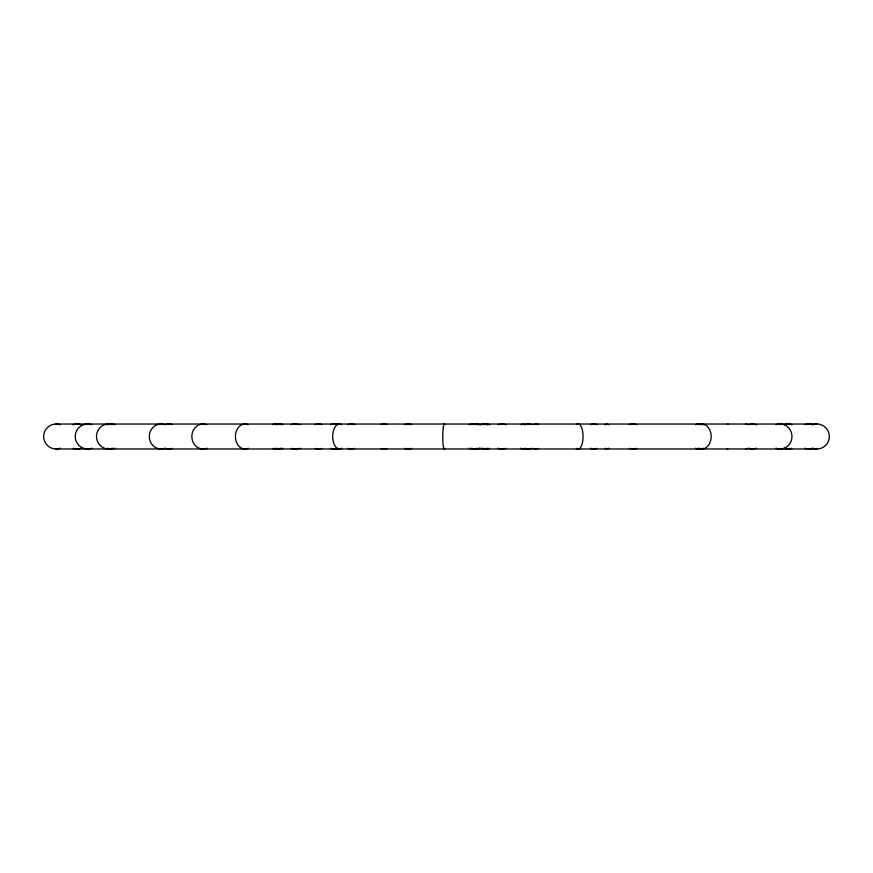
<?xml version="1.0" encoding="UTF-8"?>
<svg xmlns="http://www.w3.org/2000/svg" width="873" height="873" viewBox="0 0 873 873"><rect width="100%" height="100%" fill="white"/><g stroke="black" fill="none" stroke-linecap="round" stroke-linejoin="round"><path stroke-width="1.31" d="M605.022 424.813L607.073 424.027L608.776 424.725M608.885 448.187L606.833 448.973L605.131 448.275M521.181 424.725L522.905 424.027L524.968 424.813M524.859 448.275L523.134 448.973L521.072 448.187M479.746 424.725L483.424 424.027L487.832 424.813M487.592 448.275L483.926 448.973L479.506 448.187M748.336 424.725L752.188 424.027M756.564 448.275L752.712 448.973M299.876 448.58L300.628 448.362M55.599 424.038L817.324 424.038M55.861 448.973L817.063 448.973M745.957 424.027L746.742 424.038M745.695 448.962L746.48 448.973M727.274 424.027L728.027 424.038M727.034 448.962L727.776 448.973M701.183 424.027L701.794 424.038M700.975 448.962L701.586 448.973A12.473 7.224 -90 0 0 703.758 448.275M701.532 448.973L701.084 448.962A12.473 7.224 90 0 1 698.869 448.187M752.973 424.038L756.804 424.813M751.926 448.962L748.096 448.187M299.876 424.42L300.628 424.638M524.706 424.671A12.659 9.941 -90 0 1 531.613 424.584M531.821 448.329A12.659 9.941 -90 0 1 524.913 448.416M276.774 424.802A12.484 6.591 -90 0 1 281.248 424.714M281.379 448.198A12.484 6.591 -90 0 1 276.905 448.286M172.308 448.318A12.659 9.505 90 0 1 165.706 448.416M165.51 424.682A12.659 9.505 90 0 1 172.112 424.584M469.063 424.714A12.484 12.484 -90 0 1 477.542 424.802M477.291 448.286A12.484 12.484 -90 0 1 468.823 448.198M471.704 424.671A12.538 12.353 -90 0 1 480.15 424.769M479.899 448.329A12.538 12.353 -90 0 1 471.464 448.231M498.254 424.693A12.506 11.447 -90 0 1 506.045 424.78M505.816 448.307A12.506 11.447 -90 0 1 498.025 448.22M597.088 448.34A12.549 9.789 90 0 1 590.388 448.242M590.585 424.66A12.549 9.789 90 0 1 597.285 424.758M701.925 448.318A12.528 9.548 90 0 1 695.41 448.231M695.595 424.682A12.528 9.548 90 0 1 702.11 424.769M784.129 424.66A12.549 11.458 -90 0 1 791.975 424.758M791.756 448.34A12.549 11.458 -90 0 1 783.91 448.242M804.862 424.704A12.495 12.32 -90 0 1 813.232 424.791M812.992 448.296A12.495 12.32 -90 0 1 804.622 448.209M812.654 424.682A12.528 12.506 -90 0 1 829.306 436.631A12.528 12.506 -90 0 1 812.403 448.231M776.119 424.66A12.549 11.884 90 0 1 791.953 436.631A12.549 11.884 90 0 1 775.89 448.242M701.794 423.874A12.626 9.592 -90 0 1 711.189 436.631A12.626 9.592 -90 0 1 701.586 449.115M700.975 449.126A12.626 9.592 -90 0 1 697.942 448.395M698.138 424.529A12.626 9.592 -90 0 1 701.183 423.885M576.431 424.584A12.659 4.965 -90 0 1 583.066 436.631A12.659 4.965 -90 0 1 576.333 448.318M703.9 424.813A12.473 7.224 -90 0 0 701.685 424.038L701.226 424.027A12.473 7.224 90 0 0 699.011 424.725M444.881 448.395A12.757 1.539 90 0 1 442.786 436.642A12.757 1.539 90 0 1 444.848 424.507M341.769 448.242A12.549 6.7 -90 0 1 332.711 436.631A12.549 6.7 -90 0 1 341.627 424.671M248.347 448.242A12.549 9.57 90 0 1 235.404 436.631A12.549 9.57 90 0 1 248.161 424.671M206.912 448.209A12.495 11.163 -90 0 1 191.842 436.631A12.495 11.163 -90 0 1 206.694 424.704M165.139 448.187A12.473 11.742 90 0 1 149.294 436.631A12.473 11.742 90 0 1 164.899 424.714M112.803 448.198A12.484 12.08 90 0 1 96.499 436.631A12.484 12.08 90 0 1 112.562 424.714M91.916 448.198A12.484 12.375 -90 0 1 75.22 436.631A12.484 12.375 -90 0 1 91.676 424.714M60.488 448.187A12.473 12.462 -90 0 1 43.65 436.631A12.473 12.462 -90 0 1 60.237 424.725M72.906 424.802A12.495 11.993 -90 0 1 81.058 424.704M81.298 448.198A12.495 11.993 -90 0 1 73.146 448.296M115.181 448.198A12.484 11.393 90 0 1 107.444 448.286M107.226 424.802A12.484 11.393 90 0 1 114.952 424.714M482.976 424.725A12.473 10.072 -90 0 1 489.808 424.813M489.611 448.275A12.473 10.072 -90 0 1 482.78 448.187M533.709 424.638A12.473 7.846 -90 0 1 538.554 424.638M538.554 448.362A12.473 7.846 -90 0 1 533.709 448.362M386.87 448.416A12.538 9.21 90 0 1 381.119 448.416M381.119 424.584A12.538 9.21 90 0 1 386.87 424.584M314.989 424.605A12.506 11.043 -90 0 1 321.853 424.605M321.853 448.395A12.506 11.043 -90 0 1 314.989 448.395M291.124 424.627A12.495 11.916 -90 0 1 298.511 424.627M298.511 448.373A12.495 11.916 -90 0 1 291.124 448.373M275.224 424.627A12.484 12.451 -90 0 1 282.928 424.627M282.928 448.373A12.484 12.451 -90 0 1 275.224 448.373M280.331 448.395A12.517 12.462 90 0 1 272.583 448.395M272.583 424.605A12.517 12.462 90 0 1 280.331 424.605M330.452 424.627A12.495 11.949 -90 0 1 337.862 424.627M337.862 448.373A12.495 11.949 -90 0 1 330.452 448.373M411.74 448.362A12.473 11.72 90 0 1 404.494 448.362M404.494 424.638A12.473 11.72 90 0 1 411.74 424.638M406.665 448.416A12.517 4.671 90 0 0 408.117 449.017A12.517 4.671 -90 0 0 409.568 448.416M406.665 424.584A12.517 4.671 90 0 1 408.117 423.983A12.517 4.671 -90 0 1 409.568 424.584M347.989 424.638A12.473 10.869 -90 0 1 354.711 424.638M354.711 448.362A12.473 10.869 -90 0 1 347.989 448.362M629.215 424.638A12.473 12.255 -90 0 1 636.788 424.638M636.788 448.362A12.473 12.255 -90 0 1 629.215 448.362"/></g></svg>
